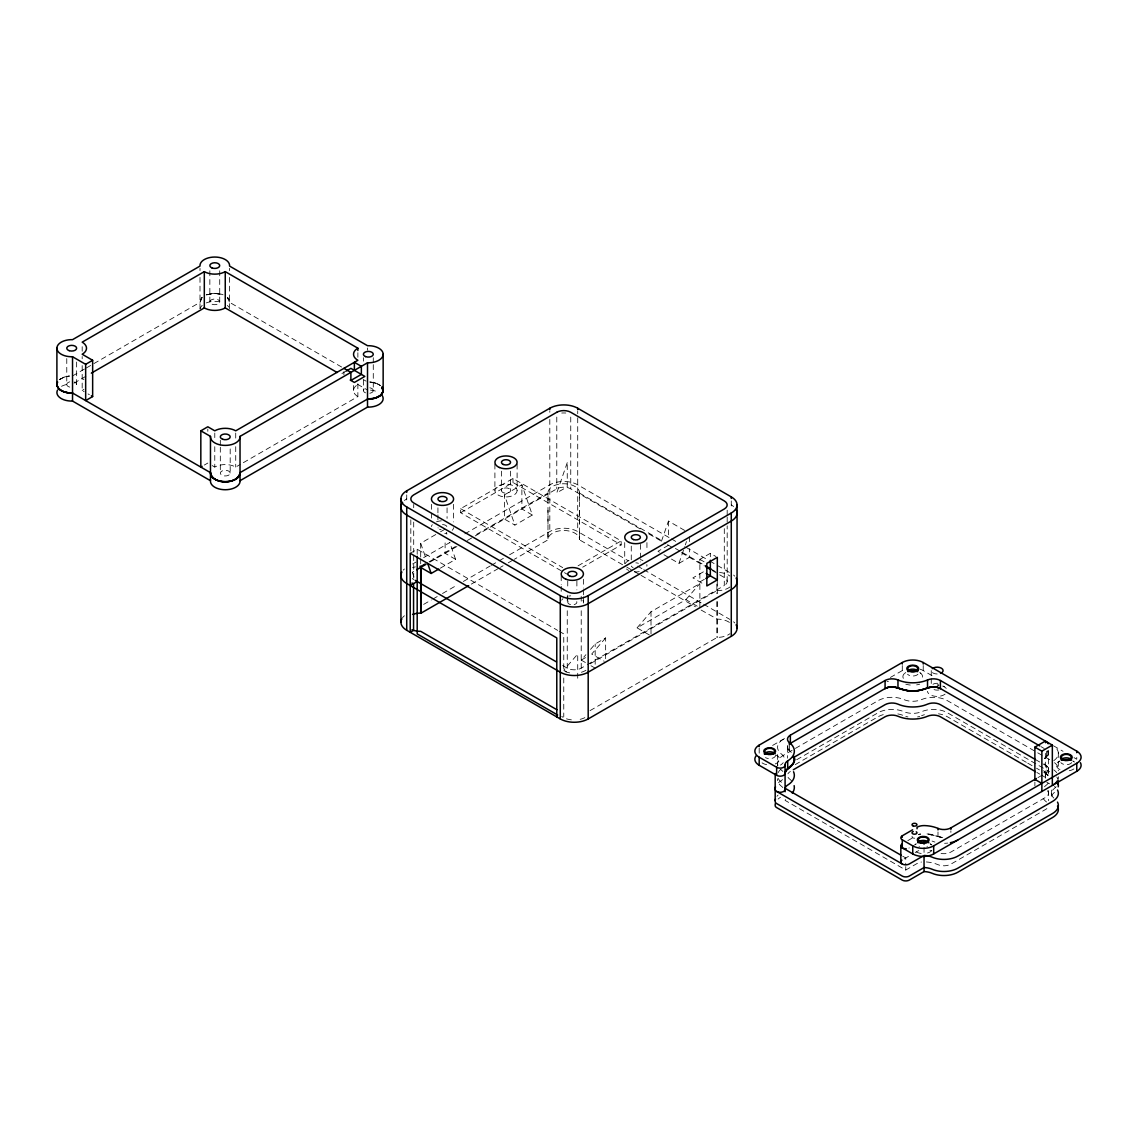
<?xml version="1.0" encoding="UTF-8"?>
<svg xmlns="http://www.w3.org/2000/svg" width="1138" height="1138" viewBox="0 0 1138 1138"><rect width="100%" height="100%" fill="white"/><g stroke="black" fill="none" stroke-linecap="round" stroke-linejoin="round"><path stroke-width="0.75" stroke-dasharray="5 3.75" d="M353.534 390.519L353.534 383.919M547.975 532.072L547.975 539.867L514.348 559.284M547.975 524.049L547.975 508.7M547.975 500.677L547.975 492.882A15.79 9.118 0 0 1 563.765 483.75A15.79 9.118 0 0 1 579.555 492.882L579.555 500.677M579.555 532.072L579.555 539.867L625.331 566.297M579.555 524.049L579.555 508.7M727.182 581.518L727.182 525.841M1048.468 773.598L1048.468 769.558M787.78 745.831L787.894 748.946L791.579 752.687L787.894 748.946L788.051 745.333A9.872 5.704 0 0 0 789.431 750.696A24.68 14.253 0 0 1 791.465 752.559M661.477 541.219L668.461 521.076L686.413 531.432M671.448 559.071L678.931 563.381L684.749 546.596M685.332 544.917L686.484 541.56M585.401 662.515L581.219 660.097L585.871 654.72M590.522 649.357L595.174 643.98L605.644 637.934L605.644 662.117M605.644 637.934L591.689 654.051L604.25 661.306M637.052 627.863L651.007 611.746L699.87 583.538L699.87 607.706L685.901 599.655L637.052 627.863L651.007 635.914L651.007 611.746M685.901 599.655L699.87 583.538M201.824 297.729L200.004 302.338L84.809 368.84M202.208 297.345L200.004 302.338A14.808 8.549 0 0 1 201.952 297.601M1044.513 758.577L1048.283 754.494L1047.557 750.895L1048.07 754.992L1044.513 758.577A24.68 14.253 0 0 1 1046.533 756.742A9.872 5.704 0 0 0 1047.685 751.052M59.589 379.566L63.884 377.219L69.56 376.009L63.884 377.219L59.589 379.566A14.808 8.549 0 0 1 69.333 376.038M904.61 673.383L905.763 672.586M915.08 844.652L916.232 843.841A9.872 5.704 0 0 0 914.582 845.107M1058.155 762.047L1059.322 761.237M72.533 375.938L84.482 369.039M73.984 383.165L87.014 375.64M341.912 373.534L346.407 370.945M204.314 465.058L207.813 463.052M212.166 465.57L214.783 467.078A14.808 8.549 0 0 1 235.722 467.078L240.303 464.432M243.361 462.668L357.873 396.565L357.873 382.212M568.829 575.174L460.648 512.712L460.648 508.686L512.982 478.458L621.177 540.92L621.177 544.946L582.684 567.179M460.648 512.712L512.982 482.498L621.177 544.946M420.69 557.051L420.69 543.239L439.012 532.655M440.534 531.773L445.114 529.142L446.864 534.177M504.433 494.888L521.887 484.816L532.356 515.03L514.902 525.102L504.433 519.056L504.433 494.888L514.902 525.102M410.221 553.31L417.191 549.284L557.663 630.381M412.681 563.979L415.953 562.087M423.649 557.648L449.951 542.456M464.859 533.864L549.81 484.816A19.744 11.394 0 0 1 577.72 484.816L669.855 538.004M429.054 561.788L455.47 546.524M476.623 534.319L547.975 493.124M429.851 562.129L456.921 546.496M467.362 540.465L473.323 537.022M475.243 535.913L556.781 488.842A9.872 5.704 0 0 1 570.75 488.842L640.666 529.213M440.321 568.175L455.584 559.355L449.766 542.57M423.649 604.392L431.345 599.954M432.881 599.057L438.03 596.084M442.497 593.51L457.49 584.847M463.365 581.461L490.194 565.97M491.346 565.302L497.491 561.759M499.041 560.863L503.65 558.203M509.568 554.789L549.81 531.56A19.744 11.394 0 0 1 577.72 531.56L628.446 560.835M471.331 584.107L499.084 568.09M500.407 567.336L503.053 565.799M508.231 562.812L512.825 560.166M578.061 565.814L621.177 540.92M668.461 545.258L657.992 551.304L662.472 553.893M678.931 563.381L689.4 557.35L689.4 548.701M704.351 579.327L699.87 581.916L699.87 559.355L710.34 553.31L715.916 556.539M703.355 571.845L692.886 577.891L704.052 584.335M581.219 660.097L588.687 655.787M562.656 665.502L567.25 668.162A9.872 5.704 0 0 0 581.219 668.162L585.828 665.488M587.364 664.606L724.294 585.544L724.294 528.132M590.025 663.881L716.883 590.636M590.025 710.624L717.281 637.38A15.79 9.118 0 0 0 729.97 633.71M772.602 745.433L784.537 738.548M890.357 677.466L902.278 670.581A14.808 8.549 0 0 1 904.354 669.571M796.685 759.743L878.095 712.744A19.744 11.394 0 0 1 903.871 711.677A14.808 8.549 0 0 0 921.609 711.677A19.744 11.394 0 0 1 947.385 712.744L1049.663 771.792M795.206 764.622L854.41 730.44M855.89 729.586L878.095 716.769A19.744 11.394 0 0 1 883.643 714.522M907.811 840.641L915.208 836.387M1037.97 777.595L1042.55 774.95M904.127 858.905L910.002 855.506M915.208 852.504L917.057 851.437A9.872 5.704 0 0 1 918.821 850.627M785.405 799.502A9.872 5.704 0 0 0 785.106 800.384L905.763 870.044L917.057 863.514A9.872 5.704 0 0 1 921.51 862.035M206.277 294.87L214.783 293.32L223.29 294.87A14.808 8.549 0 0 0 206.248 294.884L214.783 293.32L223.29 294.87M918.65 834.567L920.514 834.026L919.091 834.41M937.684 685.033L938.694 685.09M370.49 382.055L369.736 382.012A14.808 8.549 0 0 1 380.433 385.583L376.152 383.264L370.49 382.055L376.152 383.264L380.462 385.611M942.776 837.568L926.375 833.741L942.776 837.568A9.872 5.704 0 0 1 937.997 836.473A24.68 14.253 0 0 0 926.645 833.77M943.146 686.186L944.455 686.883M919.931 669.144A14.808 8.549 0 0 1 923.217 670.581L932.804 676.114M1053.461 745.774L1063.048 751.308M1074.016 757.638L1076.761 759.231L1076.761 753.683M1041.028 746.656L1044.286 748.534M671.392 538.886L676.441 541.802M686.029 547.335L708.249 560.166M709.785 561.048L716.2 564.761M717.452 565.486L729.899 572.67M1049.663 759.7L947.385 700.652A19.744 11.394 0 0 0 921.609 699.586A14.808 8.549 0 0 1 903.871 699.586A19.744 11.394 0 0 0 878.095 700.652L783.371 755.348A19.744 11.394 0 0 0 777.951 765.561M699.87 559.355L704.052 561.774M579.555 493.124L645.36 531.105M648.219 532.769L662.529 541.019M675.403 548.459L679.685 550.934M682.544 552.584L705.432 565.799M711.15 569.1L715.446 571.575M648.888 533.95L665.943 543.808M667.48 544.689L672.942 547.847M681.306 552.67L704.337 565.97M712.018 570.394L718.818 574.32M719.685 574.832L724.294 577.492A9.872 5.704 0 0 1 724.294 585.544M1035.381 759.515L1045.609 765.419A9.872 5.704 0 0 1 1046.533 772.858A24.68 14.253 0 0 0 1044.513 774.694M341.656 367.048L229.563 302.338A14.808 8.549 0 0 0 227.614 297.601M363.207 379.495L366.08 381.159M1026.291 762.318L947.385 716.769A19.744 11.394 0 0 0 938.466 713.811M1027.742 763.171L1035.054 767.382M1036.519 768.221L1039.435 769.914M1043.816 772.446L1049.663 775.817M663.966 554.747L669.955 558.203M1036.846 772.446L1039.762 774.125M1041.227 774.978L1045.609 777.51A9.872 5.704 0 0 1 1046.676 778.236M357.46 384.231L367.517 390.035M1046.747 782.19L1049.549 783.812M637.607 566.127L642.216 568.787M643.752 569.669L702.103 603.368M703.64 604.25L729.899 619.413M626.853 567.179L632.956 570.693M634.492 571.575L640.594 575.103M641.064 575.373L695.517 606.81M701.15 610.068L717.281 619.143A15.79 9.118 0 0 1 729.97 622.813M532.356 515.03L521.887 508.985L521.887 484.816M460.648 508.686L562.727 567.62M455.584 559.355L445.114 553.31L445.114 539.497M559.185 631.263L563.765 633.909L563.765 670.922M590.992 665.744L595.174 668.162L595.174 643.98M902.704 856.189L905.763 857.952L905.763 864.866M412.326 578.502A9.872 5.704 0 0 0 413.706 579.512L413.919 579.626M82.178 365.583L82.178 390.519L84.141 391.657M88.067 393.919L89.376 394.673M566.553 671.79L563.765 670.168L577.72 654.051L577.72 678.234M1073.276 761.237L1074.428 762.047M919.717 672.586L920.87 673.383M931.339 844.652L930.187 843.841A9.872 5.704 0 0 1 931.837 845.107M777.795 756.002L776.642 755.191A9.872 5.704 0 0 1 775.263 763.925M1044.513 771.962L1046.533 773.797A9.872 5.704 0 0 1 1048.425 776.557L1042.949 769.885M1044.528 771.991A24.68 14.253 0 0 0 1046.533 773.797L1048.439 776.571M227.358 297.345L229.563 302.338L227.742 297.729M420.69 543.239L425.925 558.345M412.312 572.258L414.63 578.972M1058.312 752.517L1058.312 768.634M1051.484 790.028L1051.484 797.51A14.808 8.549 0 0 1 1054.442 792.389M1048.468 750.226L1048.468 776.287M1048.468 790.512L1048.468 800.654M1046.533 751.194L1046.533 756.742M1044.513 763.897A24.68 14.253 0 0 0 1046.533 765.746L1046.533 773.797M1045.609 778.221L1045.609 773.186A9.872 5.704 0 0 0 1046.533 765.746M1045.353 753.356L1045.353 778.164M1034.883 782.176L1034.883 785.817M950.884 830.896L950.884 832.404M937.997 831.935L937.997 836.473M931.254 670.581L931.254 677.025M931.254 678.632L931.254 683.469M924.042 847.397L924.042 853.856M923.217 665.531L923.217 670.581M905.763 866.587L905.763 870.044M902.278 665.531L902.278 670.581M789.431 745.148L789.431 750.696M787.482 746.869L787.482 758.164M777.638 754.522L777.638 766.045M759.188 748.15L759.188 753.185A14.808 8.549 0 0 0 758.292 753.754M731.279 500.933L731.279 509.653M727.182 510.18L727.182 515.4M727.182 517.136L727.182 524.092M717.281 581.162L717.281 593.567M717.281 601.618L717.281 637.38M716.883 584.093L716.883 593.567M716.883 601.618L716.883 637.38M710.34 553.31L710.34 556.781M689.4 536.624L689.4 541.802M668.461 521.076L668.461 538.345M646.939 542.584L646.939 549.64M640.395 544.348L640.395 561.973M631.263 546.112L631.263 560.209M624.719 542.584L624.719 563.737M583.424 579.256L583.424 588.062M583.424 589.825L583.424 595.117M583.424 596.881L583.424 602.173M581.219 596.383L581.219 601.163M581.219 610.736L581.219 668.162M579.555 492.882L579.555 539.625A15.79 9.118 0 0 0 563.765 530.493A15.79 9.118 0 0 0 547.975 539.625L547.975 492.882M577.72 411.273L577.72 413.791M577.72 417.817L577.72 531.56M576.881 581.02L576.881 589.825M570.75 417.063L570.75 488.842M567.748 581.02L567.748 588.062M567.748 595.117L567.748 602.173M567.25 596.383L567.25 601.163M567.25 610.736L567.25 668.162M563.765 677.978L563.765 716.769M561.205 575.728L561.205 584.548M561.205 586.312L561.205 593.353M556.781 417.063L556.781 488.842M549.81 411.273L549.81 412.269M549.81 419.41L549.81 531.56M517.107 464.105L517.107 490.549A11.11 6.415 0 0 1 500.464 496.097A11.11 6.415 0 0 1 500.464 485.001A11.11 6.415 0 0 1 517.107 490.549M512.982 478.458L512.982 482.498M510.578 471.16L510.578 490.549A4.566 2.632 0 0 1 503.721 492.839A4.566 2.632 0 0 1 503.721 488.273A4.566 2.632 0 0 1 510.578 490.549M501.445 471.16L501.445 490.549M494.902 464.105L494.902 490.549M453.607 504.305L453.607 521.929M447.063 507.833L447.063 518.402M437.931 507.833L437.931 513.11M437.931 514.874L437.931 521.929M431.387 504.305L431.387 511.36M431.387 513.11L431.387 518.402M420.69 558.786L420.69 563.964M417.191 549.284L417.191 554.576M413.706 504.447L413.706 507.733M413.706 522.086L413.706 552.3M413.706 555.586L413.706 579.512M410.818 519.796L410.818 551.119M406.721 494.888L406.721 503.608M373.278 357.702L373.278 362.88M373.278 364.615L373.278 390.519A4.936 2.845 0 0 1 369.836 393.236M367.517 347.986L367.517 350.248M363.406 357.702L363.406 361.159M363.406 380.149L363.406 390.519M357.873 352.737L357.873 357.275M343.904 371.571L343.904 374.8M235.722 433.08L235.722 439.88M235.722 446.679L235.722 467.078M230.189 448.941L230.189 473.124A4.936 2.845 0 0 1 222.792 475.599A4.936 2.845 0 0 1 222.792 470.663A4.936 2.845 0 0 1 230.189 473.124M229.563 268.34L229.563 270.602M229.563 277.402L229.563 310.404M220.317 440.306L220.317 445.499M220.317 447.22L220.317 473.124M219.719 270.773L219.719 301.869A4.936 2.845 0 0 1 212.322 304.33A4.936 2.845 0 0 1 212.322 299.394A4.936 2.845 0 0 1 219.719 301.869M214.783 433.08L214.783 437.618M214.783 446.679L214.783 467.078M209.847 270.773L209.847 301.869M207.813 429.054L207.813 431.316M200.004 268.34L200.004 270.602M200.004 277.402L200.004 310.404M82.178 346.692L82.178 351.229M82.178 356.521L82.178 358.783M76.644 362.026L76.644 384.473A4.936 2.845 0 0 1 74.098 386.963M66.772 358.57L66.772 384.473A4.936 2.845 0 0 0 69.745 387.091M404.417 500.507A19.744 11.394 0 0 1 406.721 498.913M561.731 413.023A19.744 11.394 0 0 1 565.799 413.023M731.279 504.959A19.744 11.394 0 0 1 733.583 506.552M442.497 524.59A4.566 2.632 0 0 1 446.95 527.776M441.117 529.739A4.566 2.632 0 0 1 439.51 529.213M438.144 528.018A4.566 2.632 0 0 1 438.03 527.762M453.578 527.676A11.11 6.415 0 0 1 452.199 530.336M446.907 533.11A11.11 6.415 0 0 1 444.773 533.494M431.444 526.553A11.11 6.415 0 0 1 432.298 524.675M436.494 521.83A11.11 6.415 0 0 1 441.345 520.848M576.781 601.632A4.566 2.632 0 0 1 574.135 604.591M570.508 604.591A4.566 2.632 0 0 1 569.085 600.309M582.898 600.224A11.11 6.415 0 0 1 583.31 603.083M561.731 600.224A11.11 6.415 0 0 1 562.969 598.702M568.943 596.056A11.11 6.415 0 0 1 570.735 595.828M646.825 564.59A11.11 6.415 0 0 1 646.868 566.169M639.2 571.617A11.11 6.415 0 0 1 634.25 571.845M628.717 570.423A11.11 6.415 0 0 1 626.483 568.972M625.246 563.552A11.11 6.415 0 0 1 631.946 559.498M640.239 559.611A11.11 6.415 0 0 1 642.942 560.579M633.098 567.606A4.566 2.632 0 0 1 631.362 566.041M635.829 562.869A4.566 2.632 0 0 1 638.418 563.324M733.583 575.06A19.744 11.394 0 0 1 734.764 576.198M403.236 570.152A19.744 11.394 0 0 1 404.417 569.014M412.326 572.442A9.872 5.704 0 0 1 413.706 571.447M733.583 621.803A19.744 11.394 0 0 1 734.764 622.941M402.568 617.692A19.744 11.394 0 0 1 404.417 615.758M729.97 586.966A15.79 9.118 0 0 1 717.281 590.636M719.572 572.499A15.79 9.118 0 0 1 729.97 576.07M584.861 717.623A15.79 9.118 0 0 1 577.108 719.842M571.361 719.842A15.79 9.118 0 0 1 561.731 716.442M585.942 670.254A15.79 9.118 0 0 1 578.801 672.857M569.669 672.857A15.79 9.118 0 0 1 561.831 669.77M412.553 567.663A15.79 9.118 0 0 1 415.398 566.88M357.873 396.565A14.808 8.549 0 0 1 357.873 384.473M83.899 389.31A14.808 8.549 0 0 1 82.178 390.519M82.178 378.428A14.808 8.549 0 0 1 83.899 379.623M61.537 386.323A14.808 8.549 0 0 1 69.56 384.075M200.132 308.683A14.808 8.549 0 0 1 202.208 305.411M206.277 302.921A14.808 8.549 0 0 1 223.29 302.921M227.358 305.411A14.808 8.549 0 0 1 228.695 306.99M370.49 390.121A14.808 8.549 0 0 1 378.513 392.368M74.098 381.984A4.936 2.845 0 0 1 76.644 384.473M66.772 384.473A4.936 2.845 0 0 1 69.745 381.856M369.836 387.802A4.936 2.845 0 0 1 373.278 390.519M365.54 392.866A4.936 2.845 0 0 1 365.54 388.172M945.081 694.137A9.872 5.704 0 0 1 934.54 696.214A9.872 5.704 0 0 1 927.356 691.307M937.171 685.019A9.872 5.704 0 0 1 939.191 685.147M942.762 686.029A9.872 5.704 0 0 1 946.233 688.462M1054.442 786.514A19.744 11.394 0 0 1 1055.282 787.212M1054.513 762.688A19.744 11.394 0 0 1 1058.24 770.767M780.682 769.516A19.744 11.394 0 0 0 781.522 770.227A14.808 8.549 0 0 1 782.816 771.422M782.517 779.587A14.808 8.549 0 0 1 780.483 781.18A19.744 11.394 0 0 0 776.344 785.078M1047.415 790.739A9.872 5.704 0 0 1 1045.609 797.368L950.884 852.049A9.872 5.704 0 0 1 940.6 853.386M1053.802 798.065A14.808 8.549 0 0 1 1054.442 788.364A19.744 11.394 0 0 0 1056.192 786.728M1056.733 776.998A19.744 11.394 0 0 1 1058.027 779.445M778.292 778.492A19.744 11.394 0 0 0 781.522 782.318A14.808 8.549 0 0 1 782.816 783.513M778.236 772.588A19.744 11.394 0 0 1 781.223 768.89M776.955 796.316A19.744 11.394 0 0 1 778.093 795.078M918.821 834.51A9.872 5.704 0 0 1 920.158 834.097M909.248 847.881A4.936 2.845 0 0 1 908.906 848.066M947.741 843.087A19.744 11.394 0 0 1 944.568 843.301M934.895 842.049A19.744 11.394 0 0 1 932.079 841.039M1058.354 776.742A19.744 11.394 0 0 1 1058.027 779.302M1056.676 772.602A19.744 11.394 0 0 0 1054.442 770.383A14.808 8.549 0 0 1 1053.802 769.857M1053.802 760.682A14.808 8.549 0 0 1 1054.442 760.156A19.744 11.394 0 0 0 1054.513 746.571M919.717 684.151A14.808 8.549 0 0 1 916.616 684.877M910.3 685.048A14.808 8.549 0 0 1 905.763 684.151M886.986 681.577A19.744 11.394 0 0 1 888.437 681.392M783.371 739.216A19.744 11.394 0 0 0 781.522 754.11A14.808 8.549 0 0 1 784.452 759.686M783.214 762.659A14.808 8.549 0 0 1 780.483 765.063M929.917 850.285A24.68 14.253 0 0 1 931.652 850.612M938.964 689.955A5.918 3.414 0 0 1 932.989 689.116M932.989 684.279A5.918 3.414 0 0 1 938.964 683.44M937.171 673.995A5.918 3.414 0 0 1 931.382 669.869M778.093 799.104A19.744 11.394 0 0 1 780.483 797.297M782.816 787.539A14.808 8.549 0 0 0 781.522 786.344A19.744 11.394 0 0 1 777.638 778.705M897.825 713.939A19.744 11.394 0 0 1 903.871 715.702M919.703 716.399A14.808 8.549 0 0 1 917.541 716.94M907.953 716.94A14.808 8.549 0 0 1 905.791 716.399M921.609 715.702A19.744 11.394 0 0 1 924.426 714.692M791.579 780.896A24.68 14.253 0 0 0 789.431 778.904A9.872 5.704 0 0 1 790.355 771.464M926.375 861.95A24.68 14.253 0 0 1 937.997 864.681A9.872 5.704 0 0 0 950.884 864.14L1045.609 809.445A9.872 5.704 0 0 0 1047.557 807.852M1046.533 802.005A24.68 14.253 0 0 1 1041.953 795.832M1044.513 786.785A24.68 14.253 0 0 1 1046.533 784.95A9.872 5.704 0 0 0 1048.439 782.19M914.739 838.208A2.461 1.423 0 0 1 912.135 836.359M917.925 674.251A5.918 3.414 0 0 1 912.747 676.015A5.918 3.414 0 0 1 907.569 674.251M920.329 672.971A9.872 5.704 0 0 1 920.87 679.841M903.344 678.348A9.872 5.704 0 0 1 905.165 672.971M1071.726 762.602A5.918 3.414 0 0 1 1066.292 764.665A5.918 3.414 0 0 1 1060.858 762.602M1073.874 768.918A9.872 5.704 0 0 1 1068.312 770.853M1059.976 769.644A9.872 5.704 0 0 1 1059.976 760.895M1072.622 760.895A9.872 5.704 0 0 1 1073.874 761.621M775.59 755.191A5.918 3.414 0 0 1 771.934 758.349A5.918 3.414 0 0 1 765.476 757.609M766.671 764.651A9.872 5.704 0 0 1 761.038 761.991M927.399 846.259A5.918 3.414 0 0 1 927.001 846.473M919.419 846.473A5.918 3.414 0 0 1 919.02 846.259M931.837 850.641A9.872 5.704 0 0 1 925.237 853.457M921.197 853.457A9.872 5.704 0 0 1 914.582 850.641M567.25 462.64L556.781 492.868L567.25 486.822L567.25 462.64"/><path stroke-width="1.5" d="M737.054 504.959L737.054 628.261M1080.403 762.673A14.808 8.549 0 0 1 1076.761 771.322L933.686 853.927A14.808 8.549 0 0 1 912.747 853.927L902.278 847.881L902.278 839.816A4.936 2.845 0 0 1 902.278 835.79L912.619 829.815M383.15 390.519L381.941 387.133L383.065 391.372L380.462 395.427L374.829 398.2L367.517 399.054C373.378 399.168 382.155 397.475 383.15 390.519L383.15 354.245A14.808 8.549 0 0 0 367.517 345.71L229.563 266.079A14.808 8.549 0 0 0 214.783 257.046A14.808 8.549 0 0 0 200.004 266.079L72.533 339.665A14.808 8.549 0 0 0 56.9 348.2L56.9 384.473C57.91 391.415 66.658 393.108 72.533 393.008C66.417 393.449 55.122 390.419 57.369 382.34A14.808 8.549 0 0 0 72.533 393.008L210.473 472.654A14.808 8.549 0 0 0 225.253 481.673C230.957 481.644 239.748 479.624 240.033 472.654L367.517 399.054A14.808 8.549 0 0 0 381.984 387.204M56.9 384.473L57.583 381.913M775.206 773.499A4.936 2.845 0 0 0 780.412 776.173A4.936 2.845 0 0 0 785.064 773.171C786.202 766.614 797.752 764.58 793.769 756.173M789.274 743.982L885.08 688.561C894.212 683.44 903.302 692.075 912.747 690.866C922.178 692.075 931.268 683.44 940.415 688.561L1039.762 745.916M793.954 756.713A24.68 14.253 0 0 1 787.695 768.947A9.872 5.704 0 0 0 785.064 773.171C786.187 766.941 796.628 765.405 794.139 757.424M790.355 743.256L789.8 743.598A9.872 5.704 0 0 1 790.355 743.256L790.355 735.191L885.08 680.51A9.872 5.704 0 0 1 897.967 679.969A24.68 14.253 0 0 0 927.527 679.969A9.872 5.704 0 0 1 940.415 680.51L1052.337 745.12L1052.337 785.419M202.137 466.324L200.829 467.078L200.829 430.818L207.813 426.778L214.783 430.818A14.808 8.549 0 0 1 235.722 430.818L357.873 360.291A14.808 8.549 0 0 1 357.873 348.2L225.253 271.641A14.808 8.549 0 0 1 204.314 271.641L82.178 342.154A14.808 8.549 0 0 1 82.178 354.245L92.647 360.291L92.647 396.565L85.663 400.59L85.663 364.331L72.533 356.735A14.808 8.549 0 0 1 56.9 348.2M85.663 364.331L92.647 360.291M91.339 373.136L204.314 307.914A14.808 8.549 0 0 0 225.253 307.914L337.147 372.51M346.407 370.945L350.888 368.356L364.843 376.408L354.373 382.453L350.191 380.035M200.829 430.818L210.473 436.38A14.808 8.549 0 0 0 225.253 445.399A14.808 8.549 0 0 0 240.033 436.38L367.517 362.78A14.808 8.549 0 0 0 383.15 354.245M57.583 389.978A14.808 8.549 0 0 0 72.533 401.06L210.473 480.705A14.808 8.549 0 0 0 225.253 489.738A14.808 8.549 0 0 0 240.033 480.705L367.517 407.105A14.808 8.549 0 0 0 381.941 395.199M406.721 630.281L406.721 506.965A19.744 11.394 0 0 1 406.721 490.848L549.81 408.243A19.744 11.394 0 0 1 577.72 408.243L731.279 496.893A19.744 11.394 0 0 1 731.279 513.01L731.279 636.327L588.19 718.932A19.744 11.394 0 0 1 560.28 718.932L406.721 630.281A19.744 11.394 0 0 1 401.87 618.759M425.086 564.064L421.117 566.354L420.719 613.098A15.79 9.118 0 0 0 412.553 614.406M416.679 569.725L426.01 564.334M410.221 585.544L417.191 581.518M422.184 568.275L431.16 573.467L438.784 569.057M421.117 613.098L468.685 585.643M406.721 506.965L560.28 595.629A19.744 11.394 0 0 0 588.19 595.629L731.279 513.01M705.845 578.474L710.34 575.885L710.34 560.252M717.31 579.911L706.84 585.956L706.84 563.381L717.31 557.336L717.31 579.911L706.143 573.467M759.188 757.211L776.642 767.282L776.642 775.348L759.188 765.277L759.188 757.211A14.808 8.549 0 0 1 759.188 745.12L902.278 662.515A14.808 8.549 0 0 1 923.217 662.515L1076.761 751.165A14.808 8.549 0 0 1 1076.761 763.257L1076.761 771.322M793.314 757.666L885.08 704.678A9.872 5.704 0 0 1 897.967 704.152A24.68 14.253 0 0 0 927.527 704.152A9.872 5.704 0 0 1 940.415 704.678L1035.381 759.515M793.314 769.757L885.08 716.769A9.872 5.704 0 0 1 897.967 716.243A24.68 14.253 0 0 0 927.527 716.243A9.872 5.704 0 0 1 940.415 716.769L1035.381 771.607M1034.883 780.426L1034.883 747.14L1045.353 741.094M1034.883 747.14L1041.867 751.165L1052.337 745.12M918.124 842.76L921.083 841.053M917.057 828.763L917.057 827.255A9.872 5.704 0 0 1 924.582 825.591A24.68 14.253 0 0 1 937.997 828.407A9.872 5.704 0 0 0 950.884 827.881L1036.434 778.477M902.278 839.816L912.747 845.861A14.808 8.549 0 0 0 933.686 845.861L1076.761 763.257M922.562 856.317L909.248 863.998A4.936 2.845 0 0 1 902.448 864.098A4.936 2.845 0 0 1 901.95 860.172M1057.501 806.117A19.744 11.394 0 0 1 1052.579 817.511L957.855 872.206A19.744 11.394 0 0 1 932.079 873.273A14.808 8.549 0 0 0 924.042 871.58L909.248 880.115A4.936 2.845 0 0 1 902.278 880.115L776.642 807.582A4.936 2.845 0 0 1 775.206 805.732A19.744 11.394 0 0 1 775.376 803.456M885.08 680.51L885.08 688.561C894.212 683.483 903.316 692.004 912.747 690.866C922.178 692.004 931.268 683.483 940.415 688.561L940.415 680.51M705.432 565.799L711.15 569.1M705.873 566.852L710.581 569.569M343.904 368.356L350.888 372.382L350.888 380.448L361.358 374.402L361.358 366.336L354.373 362.311L354.373 370.362M1034.883 779.374L1041.867 783.399M785.106 788.293L901.239 855.335M415.242 580.394L556.51 661.946M91.339 395.811L92.647 396.565M776.642 791.465L902.278 863.998M556.923 709.742L420.719 631.334A15.79 9.118 0 0 1 411.928 629.812M557.663 715.005L417.191 633.909L417.191 556.34M427.66 563.381L431.16 573.467M1076.761 751.165L1076.761 752.673M1045.609 742.744L1045.609 741.236A9.872 5.704 0 0 1 1048.169 743.811M1041.867 751.165L1041.867 791.465M950.884 827.881L950.884 829.389M937.997 828.407L937.997 829.915M933.686 845.861L933.686 853.927M927.527 679.969L927.527 688.035A9.872 5.704 0 0 1 940.415 688.561M924.042 840.954L924.042 844.183M924.042 857.184L924.042 871.58M923.217 662.515L923.217 664.023M912.747 845.861L912.747 853.927M902.278 662.515L902.278 664.023M902.278 835.79L902.278 837.298M900.827 845.861L900.827 861.978M897.967 679.969L897.967 688.035A9.872 5.704 0 0 0 885.08 688.561M790.355 735.191A9.872 5.704 0 0 0 789.431 742.63L789.431 744.152M789.431 742.63A24.68 14.253 0 0 1 787.695 760.895L787.695 768.947M787.695 760.895A9.872 5.704 0 0 0 785.064 765.106L785.106 791.749M775.191 773.968L775.191 800.569M759.188 745.12L759.188 746.628M731.279 496.893L731.279 498.416M588.19 595.629L588.19 718.932M577.72 408.243L577.72 409.751M560.28 595.629L560.28 718.932M556.781 716.912L556.781 637.934L410.221 553.31L410.221 632.301L413.563 630.367L413.563 583.609A15.79 9.118 0 0 1 411.928 583.069M549.81 408.243L549.81 409.751M420.719 613.098L420.719 566.354A15.79 9.118 0 0 0 419.95 566.368M406.721 490.848L406.721 492.37M400.946 498.913L400.946 622.216M367.517 362.78L367.517 407.105M357.873 348.2L357.873 350.476M240.033 436.38L240.033 480.705M225.253 271.641L225.253 307.914M210.473 436.38L210.473 480.705M204.314 271.641L204.314 307.914M72.533 356.735L72.533 401.06M402.568 502.441A19.744 11.394 0 0 0 406.721 515.03L560.28 603.681A19.744 11.394 0 0 0 588.19 603.681L731.279 521.076A19.744 11.394 0 0 0 736.13 509.554M401.87 572.016A19.744 11.394 0 0 0 406.721 583.538L560.28 672.188A19.744 11.394 0 0 0 588.19 672.188L731.279 589.584A19.744 11.394 0 0 0 736.13 578.061M736.13 624.805A19.744 11.394 0 0 1 731.279 636.327M785.064 765.106A4.936 2.845 0 0 1 782.147 767.865A4.936 2.845 0 0 1 776.642 767.282M924.042 855.463A14.808 8.549 0 0 1 932.079 857.156A19.744 11.394 0 0 0 957.855 856.089L1052.579 801.394A19.744 11.394 0 0 0 1057.501 790M775.504 786.856A19.744 11.394 0 0 0 775.206 789.616A4.936 2.845 0 0 0 780.412 792.29A4.936 2.845 0 0 0 785.064 789.288A9.872 5.704 0 0 1 787.695 785.064A24.68 14.253 0 0 0 793.542 771.749M1057.501 802.091A19.744 11.394 0 0 1 1052.579 813.485L957.855 868.166A19.744 11.394 0 0 1 932.079 869.233A14.808 8.549 0 0 0 924.042 867.554L909.248 876.089A4.936 2.845 0 0 1 902.278 876.089L776.642 803.556A4.936 2.845 0 0 1 775.206 801.707A19.744 11.394 0 0 1 775.504 798.947M1058.312 780.725A19.744 11.394 0 0 1 1057.671 784.537M927.527 688.035A24.68 14.253 0 0 1 897.967 688.035M906.246 848.706A4.936 2.845 0 0 1 901.396 847.198A4.936 2.845 0 0 1 901.979 844.04M957.855 839.958A19.744 11.394 0 0 1 950.386 842.675M1057.273 780.953A19.744 11.394 0 0 1 1052.579 785.277M932.292 668.632A5.918 3.414 0 0 1 941.354 668.162A5.918 3.414 0 0 1 940.529 673.397M1057.714 782.66A19.744 11.394 0 0 1 1058.24 786.856M794.139 785.633A24.68 14.253 0 0 1 792.261 793.158M759.188 765.277A14.808 8.549 0 0 1 756.073 755.831M907.569 670.936A5.918 3.414 0 0 1 912.747 669.172A5.918 3.414 0 0 1 917.925 670.936M907.953 671.633A9.872 5.704 0 0 1 917.527 671.633M1061.114 759.587A5.918 3.414 0 0 1 1066.292 757.823A5.918 3.414 0 0 1 1071.47 759.587M1061.498 760.284A9.872 5.704 0 0 1 1071.086 760.284M764.224 753.84A5.918 3.414 0 0 1 769.658 751.777A5.918 3.414 0 0 1 775.092 753.84M764.878 754.238A9.872 5.704 0 0 1 773.584 753.996M917.783 842.49A5.918 3.414 0 0 1 923.515 840.427A5.918 3.414 0 0 1 928.85 842.817M919.291 842.646A9.872 5.704 0 0 1 927.129 842.646M916.232 831.764A2.461 1.423 0 0 1 916.062 833.87A2.461 1.423 0 0 1 912.448 833.571A2.461 1.423 0 0 1 913.288 831.522M210.473 472.654C212.891 485.243 237.714 484.845 240.033 472.654A14.808 8.549 0 0 1 225.253 481.673C219.563 481.63 210.772 479.624 210.473 472.654M556.781 412.269L413.706 494.888A9.872 5.704 0 0 0 413.706 502.939L567.25 591.589A9.872 5.704 0 0 0 581.219 591.589L724.294 508.985A9.872 5.704 0 0 0 724.294 500.933L570.75 412.269A9.872 5.704 0 0 0 556.781 412.269M499.497 467.533A11.11 6.415 0 0 0 517.05 463.01A11.11 6.415 0 0 0 501.474 456.494A11.11 6.415 0 0 0 499.497 467.533M503.337 464.475A4.566 2.632 0 0 0 510.549 462.611A4.566 2.632 0 0 0 504.148 459.937A4.566 2.632 0 0 0 503.337 464.475M629.314 542.485A11.11 6.415 0 0 0 646.868 537.961A11.11 6.415 0 0 0 631.306 531.446A11.11 6.415 0 0 0 629.314 542.485M633.553 539.583A4.566 2.632 0 0 0 640.395 537.292A4.566 2.632 0 0 0 633.553 535.016A4.566 2.632 0 0 0 633.553 539.583M565.799 579.157A11.11 6.415 0 0 0 583.367 574.633A11.11 6.415 0 0 0 567.791 568.104A11.11 6.415 0 0 0 565.799 579.157M570.038 576.241A4.566 2.632 0 0 0 576.881 573.965A4.566 2.632 0 0 0 570.038 571.674A4.566 2.632 0 0 0 570.038 576.241M436.949 504.561A11.11 6.415 0 0 0 453.607 499.013A11.11 6.415 0 0 0 436.949 493.465A11.11 6.415 0 0 0 436.949 504.561M440.207 501.289A4.566 2.632 0 0 0 447.063 499.013A4.566 2.632 0 0 0 440.207 496.737A4.566 2.632 0 0 0 440.207 501.289M69.233 350.675A4.936 2.845 0 0 0 76.644 348.2A4.936 2.845 0 0 0 69.233 345.739A4.936 2.845 0 0 0 69.233 350.675M222.792 439.325A4.936 2.845 0 0 0 230.189 436.864A4.936 2.845 0 0 0 222.792 434.389A4.936 2.845 0 0 0 222.792 439.325M365.568 356.607A4.936 2.845 0 0 0 373.264 354.459A4.936 2.845 0 0 0 366.18 351.685A4.936 2.845 0 0 0 365.568 356.607M212.024 267.956A4.936 2.845 0 0 0 219.705 265.808A4.936 2.845 0 0 0 212.635 263.034A4.936 2.845 0 0 0 212.024 267.956M909.973 670.922A4.936 2.845 0 0 0 917.669 668.76A4.936 2.845 0 0 0 910.585 666A4.936 2.845 0 0 0 909.973 670.922M920.742 842.291A4.936 2.845 0 0 0 928.153 839.816A4.936 2.845 0 0 0 920.742 837.355A4.936 2.845 0 0 0 920.742 842.291M1063.831 759.686A4.936 2.845 0 0 0 1071.228 757.211A4.936 2.845 0 0 0 1063.831 754.75A4.936 2.845 0 0 0 1063.831 759.686M766.898 753.527A4.936 2.845 0 0 0 774.58 751.365A4.936 2.845 0 0 0 767.51 748.605A4.936 2.845 0 0 0 766.898 753.527M913.103 825.889A2.461 1.423 0 0 0 916.944 824.808A2.461 1.423 0 0 0 913.416 823.428A2.461 1.423 0 0 0 913.103 825.889M909.262 671.335A5.918 3.414 0 0 0 918.636 668.916A5.918 3.414 0 0 0 910.329 665.431A5.918 3.414 0 0 0 909.262 671.335M1063.333 760.17A5.918 3.414 0 0 0 1072.209 757.211A5.918 3.414 0 0 0 1063.333 754.252A5.918 3.414 0 0 0 1063.333 760.17M766.187 753.939A5.918 3.414 0 0 0 775.547 751.521A5.918 3.414 0 0 0 767.254 748.05A5.918 3.414 0 0 0 766.187 753.939M920.258 842.774A5.918 3.414 0 0 0 929.134 839.816A5.918 3.414 0 0 0 920.258 836.857A5.918 3.414 0 0 0 920.258 842.774"/></g></svg>
